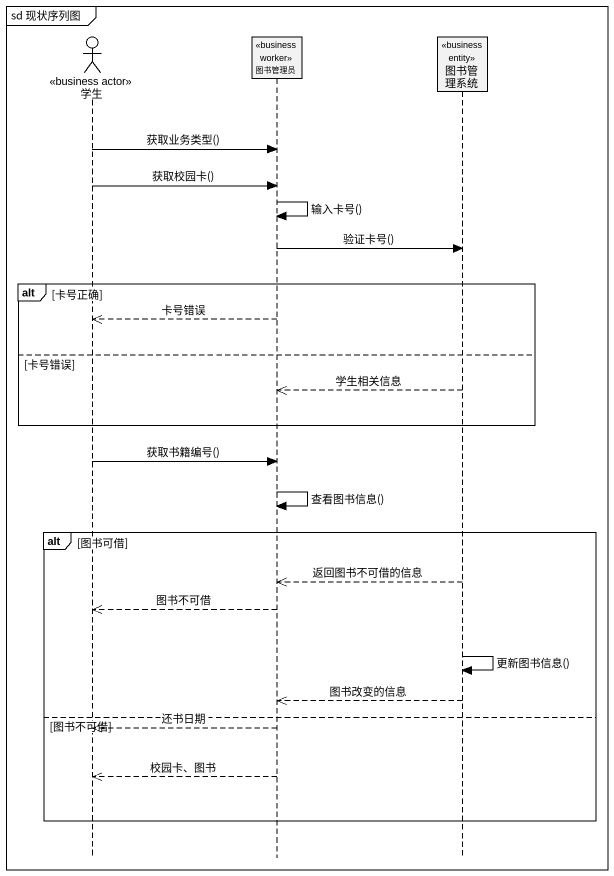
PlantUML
@startuml
mainframe sd 现状序列图
hide footbox
actor 学生 <<business actor>>
participant 图书管理员 <<business worker>>
participant 图书管理系统 <<business entity>>

学生 -> 图书管理员 : 获取业务类型()
学生 -> 图书管理员 : 获取校园卡()
图书管理员 -> 图书管理员 : 输入卡号()
图书管理员 -> 图书管理系统 : 验证卡号()
alt 卡号正确
  图书管理员 -->> 学生 : 卡号错误
else 卡号错误
  图书管理系统 -->> 图书管理员 : 学生相关信息
end
学生 -> 图书管理员 : 获取书籍编号()
图书管理员 -> 图书管理员 : 查看图书信息()
alt 图书可借
  图书管理系统 -->> 图书管理员 : 返回图书不可借的信息
  图书管理员 -->> 学生 : 图书不可借
  图书管理系统 -> 图书管理系统 : 更新图书信息()
  图书管理系统 -->> 图书管理员 : 图书改变的信息
else 图书不可借
  图书管理员 -->> 学生 : 还书日期
  图书管理员 -->> 学生 : 校园卡、图书
end
@enduml
